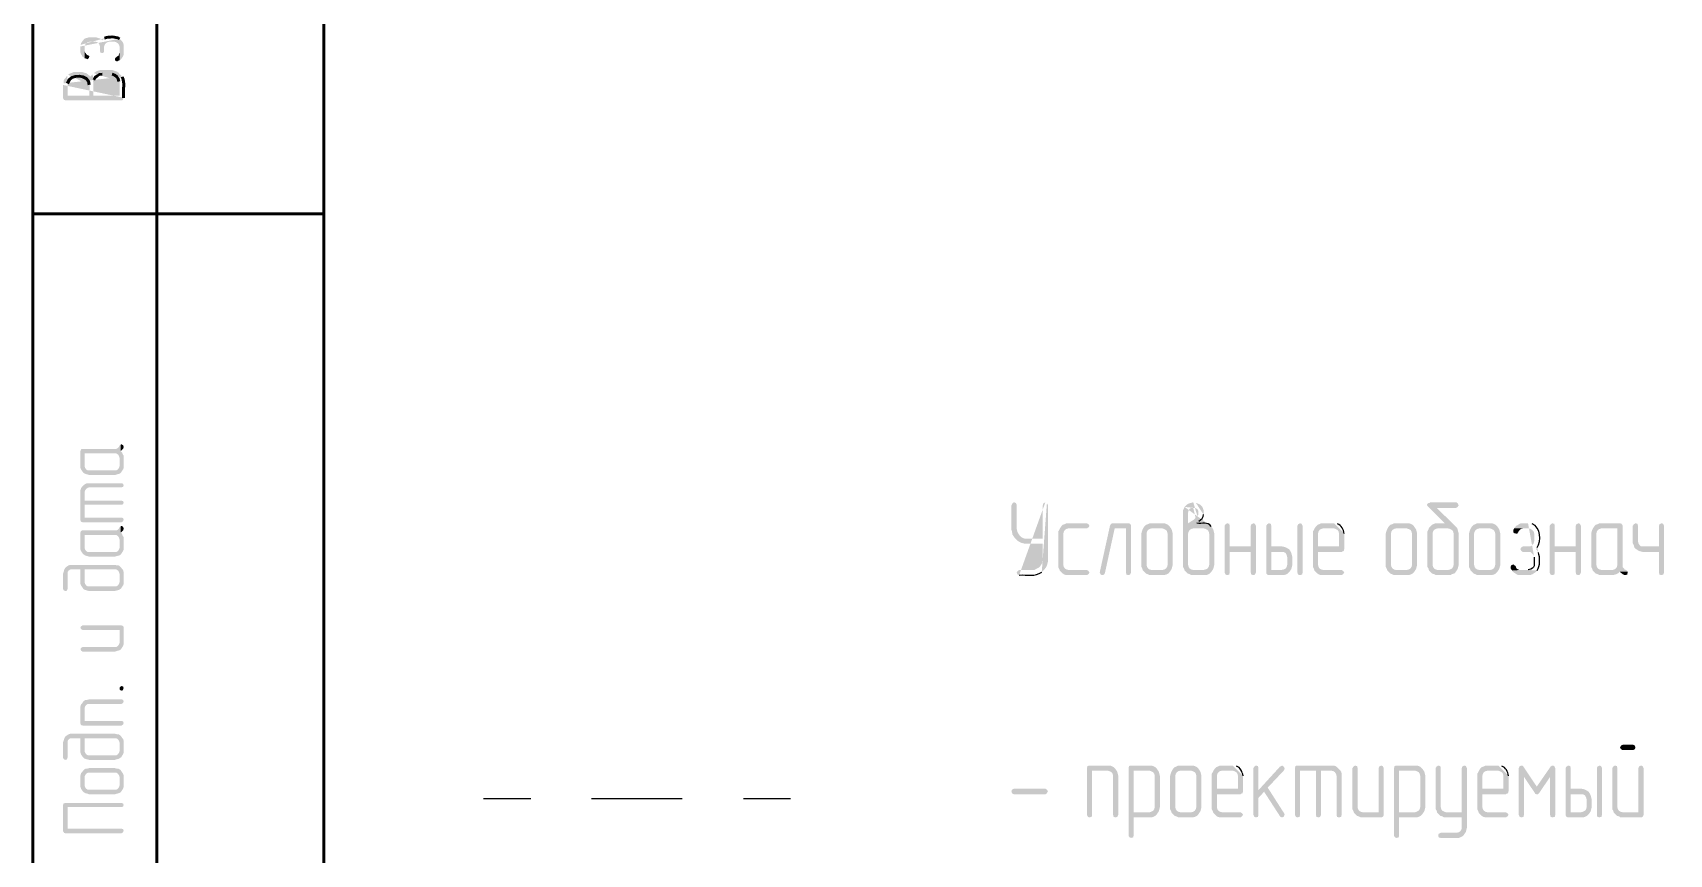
# Model space of a CAD drawing. Header units: millimetres. Extents: x -211 to 10565, y -2293 to 2244.
# Drawn here: x 4311.6 to 4379, y -707 to -673.2 of the extents above; entities that cross this region are included whole.
import ezdxf

# ---------------------------------------------------------------- set-up
doc = ezdxf.new("R2010")
doc.units = ezdxf.units.MM
doc.layers.add('PDF _Геометрия', color=7, linetype='Continuous')
doc.layers.add('PDF _Сплошная заливка', color=7, linetype='Continuous')

msp = doc.modelspace()

# ---------------------------------------------------------------- hatches: boundary and pattern name
at = {"layer": 'PDF _Сплошная заливка', "transparency": 33554559}
h = msp.add_hatch(color=256, dxfattribs=at)
h.paths.add_polyline_path([(4313.519, -673.722), (4313.519, -673.976), (4313.54, -674.039), (4313.583, -674.103), (4313.583, -674.124), (4313.646, -674.166), (4313.688, -674.209), (4313.688, -673.722), (4313.71, -673.658), (4313.752, -673.595), (4313.815, -673.553), (4313.879, -673.531), (4314.154, -673.531), (4314.217, -673.553), (4314.26, -673.595), (4314.281, -673.595), (4314.323, -673.722), (4314.323, -673.912), (4314.344, -673.976), (4314.408, -673.997), (4314.471, -673.976), (4314.493, -673.912), (4314.493, -673.722), (4314.514, -673.658), (4314.556, -673.595), (4314.619, -673.553), (4314.683, -673.531), (4314.937, -673.531), (4315, -673.553), (4315.064, -673.595), (4315.106, -673.658), (4315.127, -673.722), (4315.127, -674.293), (4315.191, -674.251), (4315.233, -674.187), (4315.275, -674.124), (4315.297, -674.06), (4315.297, -673.658), (4315.275, -673.574), (4315.233, -673.51), (4315.191, -673.468), (4315.127, -673.404)], flags=0)
h.paths.add_polyline_path([(4314.514, -673.383), (4314.471, -673.426), (4314.408, -673.468), (4314.344, -673.404), (4314.302, -673.383), (4314.281, -673.383), (4314.217, -673.362), (4314.133, -673.341), (4313.879, -673.341), (4313.815, -673.362), (4313.731, -673.383), (4313.688, -673.404), (4313.625, -673.468), (4313.54, -673.595), (4313.519, -673.658)], flags=0)
for points in [[(4313.688, -674.209), (4313.773, -674.23), (4313.794, -674.251), (4313.858, -674.209), (4313.879, -674.145), (4313.879, -674.124), (4313.858, -674.103), (4313.773, -674.06), (4313.731, -673.997), (4313.71, -673.976), (4313.688, -673.912), (4313.688, -673.722)], [(4314.937, -674.251), (4314.958, -674.314), (4315.022, -674.335), (4315.043, -674.335), (4315.064, -674.314), (4315.127, -674.293), (4315.127, -673.997), (4315.106, -674.039), (4315.085, -674.103), (4315.043, -674.124), (4315, -674.166), (4314.958, -674.187)], [(4313.519, -690.396), (4313.519, -691.095), (4313.54, -691.158), (4313.625, -691.285), (4313.688, -691.327), (4313.688, -690.502), (4315, -690.502), (4315.064, -690.544), (4315.106, -690.608), (4315.127, -690.671), (4315.127, -691.031), (4315.127, -690.185), (4315.106, -690.227), (4315.043, -690.29), (4315, -690.312), (4313.583, -690.312), (4313.54, -690.333)], [(4313.688, -691.327), (4313.731, -691.348), (4313.815, -691.37), (4313.879, -691.391), (4314.937, -691.391), (4315, -691.37), (4315.085, -691.348), (4315.148, -691.327), (4315.191, -691.285), (4315.233, -691.222), (4315.275, -691.158), (4315.297, -691.095), (4315.297, -690.587), (4315.254, -690.523), (4315.233, -690.46), (4315.17, -690.396), (4315.17, -690.142), (4315.127, -690.185), (4315.127, -691.031), (4315.106, -691.095), (4315.064, -691.158), (4315, -691.2), (4313.815, -691.2), (4313.752, -691.158), (4313.71, -691.095), (4313.688, -691.031), (4313.688, -690.502)], [(4315.17, -690.142), (4315.17, -690.396), (4315.212, -690.375), (4315.254, -690.333), (4315.275, -690.312), (4315.297, -690.248), (4315.297, -690.227), (4315.275, -690.163), (4315.212, -690.121)], [(4313.519, -692.089), (4313.519, -693.253), (4313.54, -693.316), (4313.604, -693.338), (4315.212, -693.338), (4315.275, -693.295), (4315.297, -693.232), (4315.275, -693.168), (4315.212, -693.147), (4313.688, -693.147), (4313.688, -692.089), (4313.667, -691.793), (4313.583, -691.877), (4313.54, -691.941), (4313.519, -692.004)], [(4313.667, -691.793), (4313.688, -692.089), (4313.71, -692.026), (4313.752, -691.962), (4313.815, -691.92), (4313.879, -691.899), (4315.212, -691.899), (4315.275, -691.877), (4315.297, -691.814), (4315.275, -691.751), (4315.212, -691.729), (4313.794, -691.729), (4313.731, -691.751)], [(4313.688, -692.449), (4313.688, -692.618), (4315.212, -692.618), (4315.275, -692.597), (4315.297, -692.533), (4315.275, -692.47), (4315.212, -692.449)], [(4351.989, -692.512), (4351.925, -692.555), (4351.883, -692.639), (4351.883, -693.655), (4351.904, -693.718), (4351.925, -693.845), (4351.968, -693.909), (4352.01, -693.972), (4352.073, -694.036), (4352.518, -694.015), (4352.433, -694.015), (4352.37, -693.994), (4352.285, -693.951), (4352.222, -693.888), (4352.179, -693.824), (4352.137, -693.761), (4352.095, -693.591), (4352.095, -692.618), (4352.073, -692.555)], [(4370.208, -692.512), (4369.129, -692.512), (4369.129, -692.533), (4369.044, -692.555), (4369.002, -692.618), (4369.023, -692.66), (4369.742, -693.38), (4369.362, -693.38), (4369.298, -693.401), (4369.213, -693.443), (4369.15, -693.507), (4369.086, -693.57), (4369.065, -693.634), (4369.023, -693.718), (4369.023, -695.179), (4369.065, -695.242), (4369.086, -695.327), (4369.446, -695.305), (4369.362, -695.284), (4369.298, -695.242), (4369.256, -695.179), (4369.235, -695.094), (4369.235, -693.803), (4369.256, -693.718), (4369.298, -693.655), (4369.362, -693.613), (4369.446, -693.591), (4369.869, -693.591), (4370.25, -693.57), (4370.187, -693.507), (4369.404, -692.745), (4370.208, -692.745), (4370.271, -692.703), (4370.314, -692.639), (4370.271, -692.555)], [(4313.519, -693.761), (4313.519, -694.459), (4313.54, -694.523), (4313.625, -694.649), (4313.688, -694.692), (4313.688, -693.867), (4315, -693.867), (4315.064, -693.909), (4315.106, -693.972), (4315.127, -694.036), (4315.127, -694.396), (4315.127, -693.549), (4315.106, -693.591), (4315.043, -693.655), (4315, -693.676), (4313.583, -693.676), (4313.54, -693.697)], [(4313.688, -694.692), (4313.731, -694.713), (4313.815, -694.734), (4313.879, -694.755), (4314.937, -694.755), (4315, -694.734), (4315.085, -694.713), (4315.148, -694.692), (4315.191, -694.649), (4315.233, -694.586), (4315.275, -694.523), (4315.297, -694.459), (4315.297, -693.951), (4315.254, -693.888), (4315.233, -693.824), (4315.17, -693.761), (4315.17, -693.507), (4315.127, -693.549), (4315.127, -694.396), (4315.106, -694.459), (4315.064, -694.523), (4315, -694.565), (4313.815, -694.565), (4313.752, -694.523), (4313.71, -694.459), (4313.688, -694.396), (4313.688, -693.867)], [(4315.17, -693.507), (4315.17, -693.761), (4315.212, -693.74), (4315.254, -693.697), (4315.275, -693.676), (4315.297, -693.613), (4315.297, -693.591), (4315.275, -693.528), (4315.212, -693.486)], [(4354.994, -693.38), (4354.147, -693.38), (4354.063, -693.422), (4353.999, -693.443), (4353.936, -693.507), (4353.893, -693.57), (4353.851, -693.655), (4353.809, -693.718), (4353.809, -695.179), (4353.851, -695.263), (4353.872, -695.327), (4353.936, -695.39), (4353.999, -695.454), (4354.063, -695.496), (4354.147, -695.517), (4354.994, -695.517), (4355.057, -695.475), (4355.099, -695.411), (4355.057, -695.348), (4354.994, -695.305), (4354.232, -695.305), (4354.147, -695.284), (4354.084, -695.242), (4354.041, -695.179), (4354.02, -695.094), (4354.02, -693.803), (4354.041, -693.718), (4354.084, -693.655), (4354.147, -693.613), (4354.232, -693.591), (4354.994, -693.591), (4355.057, -693.549), (4355.099, -693.486), (4355.057, -693.422)], [(4356.708, -693.38), (4356.052, -693.38), (4355.988, -693.401), (4355.946, -693.465), (4355.523, -695.39), (4355.523, -695.411), (4355.565, -695.496), (4355.628, -695.517), (4355.692, -695.496), (4355.734, -695.432), (4356.136, -693.591), (4356.602, -693.591), (4356.813, -693.486), (4356.813, -693.465), (4356.771, -693.401)], [(4356.813, -693.486), (4356.602, -693.591), (4356.602, -695.411), (4356.623, -695.496), (4356.708, -695.517), (4356.771, -695.496), (4356.813, -695.411)], [(4357.321, -693.57), (4357.279, -693.655), (4357.258, -693.718), (4357.237, -693.803), (4357.237, -695.179), (4357.279, -695.263), (4357.3, -695.327), (4357.66, -695.305), (4357.575, -695.284), (4357.512, -695.242), (4357.469, -695.179), (4357.448, -695.094), (4357.448, -693.803), (4357.469, -693.718), (4357.512, -693.655), (4357.575, -693.613), (4357.66, -693.591), (4358.104, -693.591)], [(4358.104, -693.38), (4357.575, -693.38), (4357.491, -693.422), (4357.427, -693.443), (4357.364, -693.507), (4357.321, -693.57), (4358.104, -693.591), (4358.168, -693.613), (4358.252, -693.655), (4358.295, -693.718), (4358.316, -693.803), (4358.316, -695.094), (4358.295, -695.179), (4358.252, -695.242), (4358.189, -695.284), (4358.104, -695.305), (4357.66, -695.305), (4357.3, -695.327), (4357.427, -695.454), (4357.491, -695.475), (4357.575, -695.517), (4358.168, -695.517), (4358.252, -695.496), (4358.337, -695.454), (4358.4, -695.39), (4358.443, -695.327), (4358.485, -695.263), (4358.527, -695.094), (4358.527, -693.803), (4358.485, -693.634), (4358.443, -693.57), (4358.4, -693.507), (4358.337, -693.443), (4358.252, -693.401), (4358.189, -693.38)], [(4360.157, -693.57), (4359.797, -693.591), (4359.882, -693.613), (4359.966, -693.655), (4360.009, -693.718), (4360.03, -693.803), (4360.03, -695.094), (4360.009, -695.179), (4359.966, -695.242), (4359.882, -695.284), (4359.797, -695.305), (4359.374, -695.305), (4359.014, -695.327), (4359.141, -695.454), (4359.226, -695.475), (4359.289, -695.517), (4359.903, -695.517), (4359.966, -695.496), (4360.051, -695.454), (4360.114, -695.39), (4360.199, -695.263), (4360.22, -695.179), (4360.241, -695.094), (4360.241, -693.803), (4360.22, -693.718), (4360.199, -693.634)], [(4360.77, -693.38), (4360.707, -693.422), (4360.665, -693.486), (4360.665, -695.411), (4360.707, -695.496), (4360.77, -695.517), (4360.855, -695.496), (4360.876, -695.411), (4360.876, -694.565), (4361.744, -694.565), (4360.876, -694.332), (4360.876, -693.486), (4360.855, -693.401)], [(4361.85, -693.38), (4361.765, -693.422), (4361.744, -693.486), (4361.744, -694.332), (4360.876, -694.332), (4361.744, -694.565), (4361.744, -695.411), (4361.765, -695.496), (4361.85, -695.517), (4361.913, -695.496), (4361.955, -695.411), (4361.955, -693.486), (4361.913, -693.401)], [(4362.484, -693.38), (4362.421, -693.422), (4362.379, -693.486), (4362.379, -695.432), (4362.421, -695.496), (4362.484, -695.517), (4363.098, -695.517), (4363.183, -695.496), (4363.267, -695.454), (4363.331, -695.39), (4363.373, -695.327), (4362.59, -695.305), (4362.59, -694.565), (4363.013, -694.565), (4363.373, -694.523), (4363.331, -694.459), (4363.267, -694.417), (4363.183, -694.374), (4363.119, -694.353), (4363.013, -694.332), (4362.59, -694.332), (4362.59, -693.486), (4362.569, -693.401)], [(4363.775, -693.38), (4363.691, -693.422), (4363.669, -693.486), (4363.669, -695.411), (4363.691, -695.496), (4363.775, -695.517), (4363.839, -695.496), (4363.86, -695.496), (4363.881, -695.411), (4363.881, -693.486), (4363.839, -693.401)], [(4364.389, -693.57), (4364.346, -693.655), (4364.304, -693.718), (4364.304, -695.179), (4364.346, -695.263), (4364.368, -695.327), (4364.431, -695.39), (4364.495, -695.454), (4364.558, -695.496), (4364.643, -695.517), (4365.489, -695.517), (4365.553, -695.475), (4365.595, -695.411), (4365.553, -695.348), (4365.489, -695.305), (4364.727, -695.305), (4364.643, -695.284), (4364.579, -695.242), (4364.537, -695.179), (4364.516, -695.094), (4364.516, -694.565), (4365.489, -694.565), (4365.51, -694.544), (4365.574, -694.523), (4365.595, -694.438), (4364.516, -694.332), (4364.516, -693.803), (4364.537, -693.718), (4364.579, -693.655), (4364.643, -693.613), (4364.727, -693.591), (4365.172, -693.591)], [(4367.394, -693.57), (4367.351, -693.655), (4367.33, -693.718), (4367.309, -693.803), (4367.309, -695.179), (4367.351, -695.263), (4367.372, -695.327), (4367.732, -695.305), (4367.648, -695.284), (4367.584, -695.242), (4367.542, -695.179), (4367.521, -695.094), (4367.521, -693.803), (4367.542, -693.718), (4367.584, -693.655), (4367.648, -693.613), (4367.732, -693.591), (4368.177, -693.591)], [(4368.177, -693.38), (4367.648, -693.38), (4367.563, -693.422), (4367.499, -693.443), (4367.436, -693.507), (4367.394, -693.57), (4368.177, -693.591), (4368.24, -693.613), (4368.325, -693.655), (4368.367, -693.718), (4368.388, -693.803), (4368.388, -695.094), (4368.367, -695.179), (4368.325, -695.242), (4368.261, -695.284), (4368.177, -695.305), (4367.732, -695.305), (4367.372, -695.327), (4367.499, -695.454), (4367.563, -695.475), (4367.648, -695.517), (4368.24, -695.517), (4368.325, -695.496), (4368.409, -695.454), (4368.473, -695.39), (4368.557, -695.263), (4368.6, -695.094), (4368.6, -693.803), (4368.579, -693.718), (4368.557, -693.634), (4368.473, -693.507), (4368.409, -693.443), (4368.325, -693.401), (4368.261, -693.38)], [(4370.25, -693.57), (4369.869, -693.591), (4369.954, -693.613), (4370.039, -693.655), (4370.081, -693.718), (4370.102, -693.803), (4370.102, -695.094), (4370.081, -695.179), (4370.039, -695.242), (4369.954, -695.284), (4369.869, -695.305), (4369.446, -695.305), (4369.086, -695.327), (4369.15, -695.39), (4369.213, -695.454), (4369.298, -695.475), (4369.362, -695.517), (4369.975, -695.517), (4370.039, -695.475), (4370.123, -695.454), (4370.187, -695.39), (4370.271, -695.263), (4370.314, -695.094), (4370.314, -693.803), (4370.293, -693.74), (4370.271, -693.655)], [(4370.822, -693.57), (4370.779, -693.655), (4370.758, -693.718), (4370.737, -693.803), (4370.737, -695.179), (4370.779, -695.263), (4370.8, -695.327), (4371.16, -695.305), (4371.075, -695.284), (4371.012, -695.242), (4370.97, -695.179), (4370.949, -695.094), (4370.949, -693.803), (4370.97, -693.718), (4371.012, -693.655), (4371.075, -693.613), (4371.16, -693.591), (4371.605, -693.591)], [(4371.605, -693.38), (4371.075, -693.38), (4370.991, -693.422), (4370.927, -693.443), (4370.864, -693.507), (4370.822, -693.57), (4371.605, -693.591), (4371.668, -693.613), (4371.753, -693.655), (4371.795, -693.718), (4371.816, -693.803), (4371.816, -695.094), (4371.795, -695.179), (4371.753, -695.242), (4371.689, -695.284), (4371.605, -695.305), (4371.16, -695.305), (4370.8, -695.327), (4370.864, -695.39), (4370.927, -695.454), (4370.991, -695.475), (4371.075, -695.517), (4371.668, -695.517), (4371.753, -695.496), (4371.837, -695.454), (4371.901, -695.39), (4371.985, -695.263), (4372.028, -695.094), (4372.028, -693.803), (4371.985, -693.634), (4371.901, -693.507), (4371.837, -693.443), (4371.753, -693.401), (4371.689, -693.38)], [(4372.599, -693.591), (4372.557, -693.676), (4372.557, -693.718), (4372.578, -693.782), (4372.663, -693.803), (4372.726, -693.803), (4372.768, -693.74), (4372.789, -693.697), (4372.853, -693.634), (4372.874, -693.613), (4372.959, -693.591), (4373.17, -693.591)], [(4374.165, -693.38), (4374.101, -693.422), (4374.059, -693.486), (4374.059, -695.411), (4374.101, -695.496), (4374.165, -695.517), (4374.25, -695.496), (4374.271, -695.411), (4374.271, -694.565), (4375.138, -694.565), (4374.271, -694.332), (4374.271, -693.486), (4374.25, -693.401)], [(4375.244, -693.38), (4375.159, -693.422), (4375.138, -693.486), (4375.138, -694.332), (4374.271, -694.332), (4375.138, -694.565), (4375.138, -695.411), (4375.159, -695.496), (4375.244, -695.517), (4375.308, -695.496), (4375.35, -695.411), (4375.35, -693.486), (4375.308, -693.401)], [(4375.858, -693.57), (4375.815, -693.655), (4375.794, -693.718), (4375.773, -693.803), (4375.773, -695.179), (4375.815, -695.263), (4375.837, -695.327), (4375.964, -695.454), (4376.027, -695.475), (4376.112, -695.517), (4376.662, -695.517), (4376.746, -695.496), (4376.81, -695.475), (4376.895, -695.432), (4376.958, -695.369), (4377.276, -695.369), (4377.212, -695.305), (4376.196, -695.305), (4376.112, -695.284), (4376.048, -695.242), (4376.006, -695.179), (4375.985, -695.094), (4375.985, -693.803), (4376.006, -693.718), (4376.048, -693.655), (4376.112, -693.613), (4376.196, -693.591), (4376.852, -693.591)], [(4376.958, -693.38), (4376.112, -693.38), (4376.027, -693.422), (4375.964, -693.443), (4375.9, -693.507), (4375.858, -693.57), (4376.852, -693.591), (4376.852, -695.094), (4376.831, -695.179), (4376.789, -695.242), (4376.725, -695.284), (4376.641, -695.305), (4376.196, -695.305), (4377.212, -695.305), (4377.149, -695.284), (4377.106, -695.221), (4377.064, -695.179), (4377.064, -693.465), (4377.022, -693.401)], [(4377.593, -693.38), (4377.529, -693.422), (4377.487, -693.486), (4377.487, -694.205), (4377.529, -694.29), (4377.551, -694.374), (4377.91, -694.332), (4377.826, -694.332), (4377.762, -694.269), (4377.72, -694.205), (4377.699, -694.12), (4377.699, -693.486), (4377.678, -693.401)], [(4378.672, -693.38), (4378.587, -693.422), (4378.566, -693.486), (4378.566, -694.332), (4377.91, -694.332), (4377.551, -694.374), (4377.614, -694.438), (4377.678, -694.48), (4377.741, -694.523), (4377.91, -694.565), (4378.566, -694.565), (4378.566, -695.411), (4378.587, -695.496), (4378.672, -695.517), (4378.736, -695.496), (4378.778, -695.411), (4378.778, -693.486), (4378.736, -693.401)], [(4363.373, -694.523), (4363.013, -694.565), (4363.098, -694.565), (4363.183, -694.607), (4363.225, -694.692), (4363.246, -694.776), (4363.246, -695.094), (4363.225, -695.179), (4363.183, -695.242), (4363.098, -695.284), (4363.013, -695.305), (4362.59, -695.305), (4363.373, -695.327), (4363.415, -695.263), (4363.437, -695.179), (4363.458, -695.094), (4363.458, -694.776), (4363.437, -694.692), (4363.415, -694.607)], [(4312.8, -695.454), (4312.8, -696.088), (4312.842, -696.152), (4312.905, -696.173), (4312.969, -696.152), (4312.969, -696.131), (4312.99, -696.067), (4312.99, -695.39), (4313.032, -695.327), (4313.096, -695.284), (4313.519, -695.284), (4313.519, -695.877), (4313.54, -695.94), (4313.625, -696.067), (4313.667, -696.11), (4313.688, -695.284), (4315, -695.284), (4315.064, -695.327), (4315.106, -695.39), (4315.127, -695.454), (4315.127, -696.11), (4315.191, -696.067), (4315.233, -696.004), (4315.275, -695.94), (4315.297, -695.877), (4315.297, -695.39), (4315.275, -695.305), (4315.233, -695.263), (4315.191, -695.2), (4315.148, -695.157), (4315.085, -695.115), (4315.022, -695.115), (4314.937, -695.094), (4313.096, -695.094), (4313.032, -695.115), (4312.905, -695.2), (4312.863, -695.263), (4312.821, -695.39)], [(4313.667, -696.11), (4313.731, -696.131), (4313.794, -696.152), (4313.879, -696.173), (4314.937, -696.173), (4315, -696.152), (4315.085, -696.131), (4315.127, -696.11), (4315.127, -695.813), (4315.106, -695.877), (4315.064, -695.94), (4315, -695.983), (4313.815, -695.983), (4313.752, -695.94), (4313.71, -695.877), (4313.688, -695.813), (4313.688, -695.284)], [(4372.557, -695.073), (4372.472, -695.115), (4372.451, -695.179), (4372.451, -695.242), (4372.514, -695.327), (4372.853, -695.305), (4372.811, -695.305), (4372.726, -695.263), (4372.684, -695.221), (4372.663, -695.157), (4372.62, -695.115)], [(4377.276, -695.369), (4376.958, -695.369), (4376.979, -695.411), (4377.043, -695.454), (4377.064, -695.475), (4377.149, -695.517), (4377.17, -695.517), (4377.254, -695.496), (4377.276, -695.411)], [(4313.519, -697.675), (4313.54, -697.739), (4313.604, -697.781), (4315.127, -697.781), (4315.127, -698.31), (4315.148, -698.606), (4315.191, -698.564), (4315.233, -698.501), (4315.275, -698.437), (4315.297, -698.374), (4315.297, -697.675), (4315.275, -697.612), (4315.212, -697.591), (4313.604, -697.591), (4313.54, -697.633)], [(4313.519, -698.564), (4313.54, -698.628), (4313.604, -698.67), (4314.937, -698.67), (4315, -698.649), (4315.085, -698.628), (4315.148, -698.606), (4315.127, -698.31), (4315.106, -698.374), (4315.064, -698.437), (4315, -698.48), (4313.604, -698.48), (4313.54, -698.522)], [(4313.667, -700.701), (4313.688, -700.998), (4313.71, -700.934), (4313.752, -700.871), (4313.815, -700.828), (4315.212, -700.828), (4315.275, -700.786), (4315.297, -700.723), (4315.275, -700.659), (4315.212, -700.638), (4313.879, -700.638), (4313.794, -700.659), (4313.731, -700.659)], [(4315.127, -700.172), (4315.148, -700.13), (4315.212, -700.088), (4315.275, -700.109), (4315.297, -700.172), (4315.275, -700.236), (4315.275, -700.257), (4315.212, -700.278), (4315.148, -700.257), (4315.127, -700.194)], [(4313.519, -700.998), (4313.519, -701.632), (4313.54, -701.696), (4313.604, -701.717), (4315.212, -701.717), (4315.275, -701.675), (4315.297, -701.611), (4315.275, -701.548), (4315.212, -701.527), (4313.688, -701.527), (4313.688, -700.998), (4313.667, -700.701), (4313.625, -700.744), (4313.583, -700.807), (4313.54, -700.85), (4313.519, -700.934)], [(4312.8, -702.415), (4312.8, -703.05), (4312.842, -703.114), (4312.905, -703.135), (4312.969, -703.114), (4312.969, -703.093), (4312.99, -703.029), (4312.99, -702.352), (4313.032, -702.288), (4313.096, -702.246), (4313.519, -702.246), (4313.519, -702.839), (4313.54, -702.902), (4313.625, -703.029), (4313.667, -703.071), (4313.688, -702.246), (4315, -702.246), (4315.064, -702.288), (4315.106, -702.352), (4315.127, -702.415), (4315.127, -703.071), (4315.191, -703.029), (4315.233, -702.966), (4315.275, -702.902), (4315.297, -702.839), (4315.297, -702.352), (4315.275, -702.267), (4315.233, -702.225), (4315.191, -702.161), (4315.148, -702.119), (4315.085, -702.077), (4315.022, -702.077), (4314.937, -702.056), (4313.096, -702.056), (4313.032, -702.077), (4312.905, -702.161), (4312.863, -702.225), (4312.821, -702.352)], [(4313.667, -703.071), (4313.731, -703.093), (4313.794, -703.114), (4313.879, -703.135), (4314.937, -703.135), (4315, -703.114), (4315.085, -703.093), (4315.127, -703.071), (4315.127, -702.775), (4315.106, -702.839), (4315.064, -702.902), (4315, -702.944), (4313.815, -702.944), (4313.752, -702.902), (4313.71, -702.839), (4313.688, -702.775), (4313.688, -702.246)], [(4377.487, -702.5), (4377.064, -702.5), (4377.064, -702.521), (4377, -702.542), (4376.958, -702.627), (4377, -702.69), (4377.064, -702.733), (4377.508, -702.733), (4377.572, -702.69), (4377.593, -702.627), (4377.572, -702.542)], [(4355.861, -703.368), (4355.078, -703.368), (4355.015, -703.389), (4354.994, -703.473), (4354.994, -705.399), (4355.036, -705.484), (4355.099, -705.505), (4355.184, -705.484), (4355.205, -705.399), (4355.205, -703.579), (4355.861, -703.579), (4356.2, -703.558), (4356.157, -703.495), (4356.094, -703.431), (4356.009, -703.389), (4355.946, -703.368)], [(4357.575, -703.368), (4356.792, -703.368), (4356.729, -703.389), (4356.708, -703.473), (4356.708, -706.267), (4356.75, -706.33), (4356.813, -706.351), (4356.898, -706.33), (4356.919, -706.245), (4356.919, -705.505), (4357.66, -705.505), (4357.723, -705.484), (4357.808, -705.441), (4357.871, -705.378), (4357.914, -705.314), (4356.919, -705.293), (4356.919, -703.579), (4357.575, -703.579), (4357.914, -703.558), (4357.871, -703.495), (4357.808, -703.431), (4357.723, -703.389), (4357.66, -703.368)], [(4359.289, -703.368), (4358.76, -703.368), (4358.675, -703.41), (4358.612, -703.431), (4358.549, -703.495), (4358.506, -703.558), (4359.289, -703.579), (4359.353, -703.6), (4359.437, -703.643), (4359.48, -703.706), (4359.501, -703.791), (4359.501, -705.082), (4359.48, -705.166), (4359.437, -705.23), (4359.374, -705.272), (4359.289, -705.293), (4358.845, -705.293), (4358.485, -705.314), (4358.612, -705.441), (4358.675, -705.462), (4358.76, -705.505), (4359.353, -705.505), (4359.437, -705.484), (4359.522, -705.441), (4359.585, -705.378), (4359.67, -705.251), (4359.691, -705.166), (4359.712, -705.082), (4359.712, -703.791), (4359.691, -703.706), (4359.67, -703.622), (4359.585, -703.495), (4359.522, -703.431), (4359.437, -703.389), (4359.374, -703.368)], [(4361.955, -703.368), (4361.892, -703.41), (4361.85, -703.473), (4361.85, -705.399), (4361.892, -705.484), (4361.955, -705.505), (4362.04, -705.484), (4362.061, -705.399), (4362.061, -704.701), (4362.294, -704.447), (4362.061, -704.383), (4362.061, -703.473), (4362.04, -703.389)], [(4363.035, -703.368), (4362.95, -703.41), (4362.061, -704.383), (4362.294, -704.447), (4362.95, -705.462), (4362.971, -705.484), (4363.035, -705.505), (4363.098, -705.484), (4363.14, -705.399), (4363.119, -705.336), (4362.442, -704.277), (4363.119, -703.558), (4363.14, -703.473), (4363.098, -703.41)], [(4365.066, -703.368), (4363.648, -703.368), (4363.585, -703.389), (4363.564, -703.473), (4363.564, -705.399), (4363.606, -705.484), (4363.669, -705.505), (4363.754, -705.484), (4363.775, -705.399), (4363.775, -703.579), (4365.066, -703.579), (4365.426, -703.558), (4365.299, -703.431), (4365.235, -703.389), (4365.151, -703.368)], [(4366.039, -703.368), (4365.976, -703.41), (4365.934, -703.473), (4365.934, -705.166), (4365.976, -705.251), (4365.997, -705.314), (4366.357, -705.293), (4366.272, -705.272), (4366.209, -705.23), (4366.166, -705.166), (4366.145, -705.082), (4366.145, -703.473), (4366.124, -703.389)], [(4367.118, -703.368), (4367.034, -703.41), (4367.013, -703.473), (4367.013, -705.293), (4366.357, -705.293), (4365.997, -705.314), (4366.06, -705.378), (4366.124, -705.441), (4366.187, -705.462), (4366.272, -705.505), (4367.14, -705.505), (4367.203, -705.462), (4367.224, -705.399), (4367.224, -703.473), (4367.182, -703.389)], [(4368.515, -703.368), (4367.732, -703.368), (4367.669, -703.389), (4367.648, -703.473), (4367.648, -706.267), (4367.69, -706.33), (4367.753, -706.351), (4367.838, -706.33), (4367.859, -706.245), (4367.859, -705.505), (4368.6, -705.505), (4368.663, -705.484), (4368.748, -705.441), (4368.811, -705.378), (4368.854, -705.314), (4367.859, -705.293), (4367.859, -703.579), (4368.515, -703.579), (4368.854, -703.558), (4368.811, -703.495), (4368.748, -703.431), (4368.663, -703.389), (4368.6, -703.368)], [(4369.467, -703.368), (4369.404, -703.41), (4369.362, -703.473), (4369.362, -705.166), (4369.404, -705.23), (4369.425, -705.314), (4369.785, -705.293), (4369.721, -705.272), (4369.637, -705.23), (4369.594, -705.166), (4369.573, -705.082), (4369.573, -703.473), (4369.552, -703.389)], [(4370.546, -703.368), (4370.462, -703.41), (4370.441, -703.473), (4370.441, -705.293), (4369.785, -705.293), (4369.425, -705.314), (4369.552, -705.441), (4369.637, -705.462), (4369.7, -705.505), (4370.441, -705.505), (4370.441, -705.928), (4370.42, -706.013), (4370.377, -706.076), (4370.314, -706.118), (4370.229, -706.14), (4369.573, -706.14), (4369.488, -706.182), (4369.467, -706.245), (4369.488, -706.33), (4369.573, -706.351), (4370.314, -706.351), (4370.377, -706.33), (4370.462, -706.288), (4370.525, -706.224), (4370.61, -706.097), (4370.652, -705.928), (4370.652, -703.473), (4370.61, -703.389)], [(4372.895, -703.368), (4372.832, -703.389), (4372.789, -703.473), (4373.001, -703.833), (4373.445, -704.489), (4373.53, -704.235), (4372.98, -703.41), (4372.938, -703.368)], [(4374.186, -703.368), (4374.165, -703.368), (4374.101, -703.41), (4373.53, -704.235), (4373.445, -704.489), (4373.467, -704.531), (4373.53, -704.553), (4373.572, -704.553), (4373.636, -704.489), (4374.08, -703.833), (4374.292, -703.473), (4374.25, -703.389)], [(4374.821, -703.368), (4374.757, -703.41), (4374.715, -703.473), (4374.715, -705.42), (4374.757, -705.484), (4374.821, -705.505), (4375.435, -705.505), (4375.519, -705.484), (4375.604, -705.441), (4375.667, -705.378), (4375.71, -705.314), (4374.927, -705.293), (4374.927, -704.553), (4375.35, -704.553), (4375.71, -704.51), (4375.667, -704.447), (4375.604, -704.404), (4375.519, -704.362), (4375.456, -704.341), (4375.35, -704.32), (4374.927, -704.32), (4374.927, -703.473), (4374.906, -703.389)], [(4376.112, -703.368), (4376.027, -703.41), (4376.006, -703.473), (4376.006, -705.399), (4376.027, -705.484), (4376.112, -705.505), (4376.175, -705.484), (4376.196, -705.484), (4376.217, -705.399), (4376.217, -703.473), (4376.175, -703.389)], [(4376.746, -703.368), (4376.683, -703.41), (4376.641, -703.473), (4376.641, -705.166), (4376.683, -705.23), (4376.704, -705.314), (4377.064, -705.293), (4376.979, -705.272), (4376.916, -705.23), (4376.873, -705.166), (4376.852, -705.082), (4376.852, -703.473), (4376.831, -703.389)], [(4377.826, -703.368), (4377.741, -703.41), (4377.72, -703.473), (4377.72, -705.293), (4377.064, -705.293), (4376.704, -705.314), (4376.831, -705.441), (4376.916, -705.462), (4376.979, -705.505), (4377.847, -705.505), (4377.91, -705.462), (4377.931, -705.399), (4377.931, -703.473), (4377.889, -703.389)], [(4313.519, -703.833), (4313.519, -704.256), (4313.54, -704.32), (4313.625, -704.447), (4313.688, -704.489), (4313.688, -703.833), (4313.71, -703.77), (4313.752, -703.706), (4313.815, -703.664), (4315, -703.664), (4315.064, -703.706), (4315.106, -703.77), (4315.127, -703.833), (4315.127, -704.193), (4315.148, -704.489), (4315.191, -704.447), (4315.233, -704.383), (4315.275, -704.32), (4315.297, -704.256), (4315.297, -703.77), (4315.275, -703.706), (4315.233, -703.643), (4315.191, -703.579), (4315.148, -703.537), (4315.085, -703.495), (4315.022, -703.495), (4314.937, -703.473), (4313.879, -703.473), (4313.794, -703.495), (4313.731, -703.495), (4313.667, -703.537), (4313.625, -703.579), (4313.583, -703.643), (4313.54, -703.685), (4313.519, -703.77)], [(4313.688, -704.489), (4313.731, -704.51), (4313.815, -704.531), (4313.879, -704.553), (4314.937, -704.553), (4315, -704.531), (4315.085, -704.51), (4315.148, -704.489), (4315.127, -704.193), (4315.106, -704.256), (4315.064, -704.32), (4315, -704.362), (4313.815, -704.362), (4313.752, -704.32), (4313.71, -704.256), (4313.688, -704.193), (4313.688, -703.833)], [(4356.2, -703.558), (4355.861, -703.579), (4355.925, -703.6), (4356.009, -703.643), (4356.052, -703.706), (4356.073, -703.791), (4356.073, -705.399), (4356.094, -705.484), (4356.179, -705.505), (4356.242, -705.484), (4356.284, -705.399), (4356.284, -703.791), (4356.242, -703.622)], [(4357.914, -703.558), (4357.575, -703.579), (4357.639, -703.6), (4357.723, -703.643), (4357.766, -703.706), (4357.787, -703.791), (4357.787, -705.082), (4357.766, -705.166), (4357.723, -705.23), (4357.639, -705.272), (4357.575, -705.293), (4356.919, -705.293), (4357.914, -705.314), (4357.956, -705.251), (4357.998, -705.082), (4357.998, -703.791), (4357.956, -703.622)], [(4358.506, -703.558), (4358.464, -703.643), (4358.443, -703.706), (4358.422, -703.791), (4358.422, -705.166), (4358.464, -705.251), (4358.485, -705.314), (4358.845, -705.293), (4358.76, -705.272), (4358.697, -705.23), (4358.654, -705.166), (4358.633, -705.082), (4358.633, -703.791), (4358.654, -703.706), (4358.697, -703.643), (4358.76, -703.6), (4358.845, -703.579), (4359.289, -703.579)], [(4360.22, -703.558), (4360.178, -703.643), (4360.136, -703.706), (4360.136, -705.166), (4360.178, -705.251), (4360.199, -705.314), (4360.263, -705.378), (4360.326, -705.441), (4360.389, -705.484), (4360.474, -705.505), (4361.321, -705.505), (4361.384, -705.462), (4361.426, -705.399), (4361.384, -705.336), (4361.321, -705.293), (4360.559, -705.293), (4360.474, -705.272), (4360.411, -705.23), (4360.368, -705.166), (4360.347, -705.082), (4360.347, -704.553), (4361.321, -704.553), (4361.342, -704.531), (4361.405, -704.51), (4361.426, -704.426), (4360.347, -704.32), (4360.347, -703.791), (4360.368, -703.706), (4360.411, -703.643), (4360.474, -703.6), (4360.559, -703.579), (4361.003, -703.579)], [(4364.643, -703.579), (4364.431, -703.579), (4364.431, -705.399), (4364.452, -705.484), (4364.537, -705.505), (4364.6, -705.484), (4364.643, -705.399)], [(4365.426, -703.558), (4365.066, -703.579), (4365.151, -703.6), (4365.214, -703.643), (4365.256, -703.706), (4365.278, -703.791), (4365.278, -705.399), (4365.299, -705.484), (4365.383, -705.505), (4365.468, -705.484), (4365.489, -705.399), (4365.489, -703.706), (4365.468, -703.622)], [(4368.854, -703.558), (4368.515, -703.579), (4368.579, -703.6), (4368.663, -703.643), (4368.706, -703.706), (4368.727, -703.791), (4368.727, -705.082), (4368.706, -705.166), (4368.663, -705.23), (4368.579, -705.272), (4368.515, -705.293), (4367.859, -705.293), (4368.854, -705.314), (4368.896, -705.251), (4368.938, -705.082), (4368.938, -703.791), (4368.896, -703.622)], [(4371.16, -703.558), (4371.118, -703.643), (4371.075, -703.706), (4371.075, -705.166), (4371.118, -705.251), (4371.139, -705.314), (4371.266, -705.441), (4371.329, -705.484), (4371.414, -705.505), (4372.26, -705.505), (4372.324, -705.462), (4372.366, -705.399), (4372.324, -705.336), (4372.26, -705.293), (4371.499, -705.293), (4371.414, -705.272), (4371.351, -705.23), (4371.308, -705.166), (4371.287, -705.082), (4371.287, -704.553), (4372.26, -704.553), (4372.282, -704.531), (4372.345, -704.51), (4372.366, -704.426), (4371.287, -704.32), (4371.287, -703.791), (4371.308, -703.706), (4371.351, -703.643), (4371.414, -703.6), (4371.499, -703.579), (4371.943, -703.579)], [(4372.789, -703.473), (4372.789, -705.399), (4372.832, -705.484), (4372.895, -705.505), (4372.98, -705.484), (4373.001, -705.399), (4373.001, -703.833)], [(4374.292, -703.473), (4374.08, -703.833), (4374.08, -705.399), (4374.101, -705.484), (4374.186, -705.505), (4374.25, -705.484), (4374.271, -705.484), (4374.292, -705.399)], [(4353.28, -704.553), (4351.989, -704.553), (4351.904, -704.51), (4351.883, -704.426), (4351.904, -704.362), (4351.989, -704.32), (4353.28, -704.32), (4353.343, -704.362), (4353.385, -704.426), (4353.343, -704.51)], [(4375.71, -704.51), (4375.35, -704.553), (4375.435, -704.553), (4375.519, -704.595), (4375.562, -704.68), (4375.583, -704.764), (4375.583, -705.082), (4375.562, -705.166), (4375.519, -705.23), (4375.435, -705.272), (4375.35, -705.293), (4374.927, -705.293), (4375.71, -705.314), (4375.752, -705.251), (4375.794, -705.082), (4375.794, -704.764), (4375.752, -704.595)], [(4312.8, -704.997), (4312.8, -706.076), (4312.842, -706.14), (4312.905, -706.161), (4315.212, -706.161), (4315.275, -706.118), (4315.297, -706.055), (4315.275, -705.991), (4315.212, -705.97), (4312.99, -705.97), (4312.99, -705.082), (4312.905, -704.912), (4312.884, -704.912), (4312.821, -704.933)], [(4312.905, -704.912), (4312.99, -705.082), (4315.212, -705.082), (4315.275, -705.06), (4315.297, -704.997), (4315.275, -704.933), (4315.212, -704.912)]]:
    msp.add_hatch(color=256, dxfattribs=at).paths.add_polyline_path(points)
h = msp.add_hatch(color=256, dxfattribs=at)
h.paths.add_polyline_path([(4312.8, -675.309), (4312.8, -675.859), (4312.842, -675.923), (4312.905, -675.944), (4315.233, -675.944), (4315.275, -675.901), (4315.297, -675.838)], flags=0)
h.paths.add_polyline_path([(4315.233, -674.97), (4315.191, -674.907), (4315.127, -674.865), (4315.127, -675.753), (4314.048, -675.753), (4314.048, -675.224), (4314.006, -674.865), (4313.964, -674.928), (4313.942, -674.97), (4313.921, -674.949), (4313.879, -675.753), (4312.99, -675.753), (4312.99, -675.309), (4312.969, -674.928), (4312.927, -674.991), (4312.884, -675.034), (4312.842, -675.097), (4312.821, -675.161), (4312.821, -675.245)], flags=0)
h = msp.add_hatch(color=256, dxfattribs=at)
h.paths.add_polyline_path([(4312.969, -674.928), (4312.99, -675.309), (4312.99, -675.245)], flags=0)
h.paths.add_polyline_path([(4313.879, -675.309), (4313.879, -675.753), (4313.921, -674.949), (4313.858, -674.907), (4313.815, -674.865), (4313.752, -674.822), (4313.731, -674.822), (4313.667, -674.801), (4313.604, -674.78), (4313.223, -674.78), (4313.138, -674.822), (4313.075, -674.843), (4313.011, -674.886)], flags=0)
h = msp.add_hatch(color=256, dxfattribs=at)
h.paths.add_polyline_path([(4314.006, -674.865), (4314.048, -675.224), (4314.069, -675.161), (4314.069, -675.097)], flags=0)
h.paths.add_polyline_path([(4314.408, -674.865), (4314.831, -674.865)], flags=0)
h.paths.add_polyline_path([(4315.106, -675.161), (4315.127, -675.224), (4315.127, -675.753), (4315.127, -674.865), (4315.085, -674.801), (4315.022, -674.759), (4314.895, -674.716), (4314.831, -674.695), (4314.344, -674.695), (4314.26, -674.716), (4314.196, -674.738), (4314.133, -674.78), (4314.069, -674.822)], flags=0)
h = msp.add_hatch(color=256, dxfattribs=at)
h.paths.add_polyline_path([(4353.28, -692.512), (4353.195, -692.555), (4353.174, -692.639), (4353.174, -694.015), (4352.518, -694.015), (4352.073, -694.036), (4352.137, -694.099), (4352.2, -694.142), (4352.285, -694.184), (4352.37, -694.205), (4352.433, -694.226), (4353.174, -694.226), (4353.174, -694.882), (4353.153, -694.967), (4353.131, -695.052), (4353.047, -695.179), (4352.983, -695.221), (4352.899, -695.263), (4352.835, -695.305), (4352.2, -695.305), (4352.137, -695.348), (4352.095, -695.411), (4352.137, -695.496), (4352.2, -695.517)], flags=0)
h.paths.add_polyline_path([(4353.131, -695.39), (4353.195, -695.327), (4353.258, -695.263), (4353.301, -695.2), (4353.343, -695.115), (4353.364, -695.052), (4353.385, -694.967), (4353.385, -692.618), (4353.343, -692.555)], flags=0)
h = msp.add_hatch(color=256, dxfattribs=at)
h.paths.add_polyline_path([(4359.374, -692.512), (4359.31, -692.533), (4359.226, -692.555), (4359.162, -692.576), (4359.078, -692.639), (4359.014, -692.703), (4359.374, -692.745), (4359.458, -692.745), (4359.522, -692.787), (4359.543, -692.787), (4359.585, -692.872), (4359.585, -693.02), (4359.543, -693.084), (4359.522, -693.105), (4359.458, -693.168), (4359.395, -693.232), (4359.331, -693.274), (4359.162, -693.38), (4359.522, -693.38), (4359.607, -693.295)], flags=0)
h.paths.add_polyline_path([(4359.797, -693.02), (4359.797, -692.83), (4359.776, -692.766), (4359.734, -692.682), (4359.67, -692.618), (4359.628, -692.597), (4359.543, -692.555), (4359.48, -692.533)], flags=0)
h = msp.add_hatch(color=256, dxfattribs=at)
h.paths.add_polyline_path([(4359.014, -692.703), (4358.993, -692.766), (4358.951, -692.851), (4358.951, -695.179), (4358.993, -695.242), (4359.014, -695.327), (4359.374, -695.305), (4359.289, -695.284), (4359.226, -695.242), (4359.183, -695.179), (4359.162, -695.094), (4359.162, -693.803), (4359.183, -693.718), (4359.226, -693.655), (4359.289, -693.613), (4359.374, -693.591), (4359.797, -693.591), (4360.157, -693.57), (4360.114, -693.507)], flags=0)
h.paths.add_polyline_path([(4359.522, -693.38), (4359.162, -693.38), (4359.162, -692.936), (4359.183, -692.851), (4359.226, -692.787), (4359.289, -692.745), (4359.374, -692.745)], flags=0)
h = msp.add_hatch(color=256, dxfattribs=at)
h.paths.add_polyline_path([(4365.172, -693.38), (4364.643, -693.38), (4364.558, -693.422), (4364.495, -693.443), (4364.431, -693.507), (4364.389, -693.57), (4365.172, -693.591), (4365.235, -693.613), (4365.32, -693.655), (4365.362, -693.718), (4365.383, -693.803), (4365.383, -694.332), (4364.516, -694.332), (4365.595, -694.438), (4365.595, -693.803)], flags=0)
h.paths.add_polyline_path([(4365.32, -693.401), (4365.256, -693.38)], flags=0)
h = msp.add_hatch(color=256, dxfattribs=at)
h.paths.add_polyline_path([(4373.17, -693.38), (4372.874, -693.38), (4372.789, -693.422), (4372.726, -693.465), (4372.705, -693.465), (4372.641, -693.528), (4372.599, -693.591), (4373.192, -693.591), (4373.276, -693.613), (4373.34, -693.655), (4373.403, -693.718), (4373.424, -693.803), (4373.424, -694.12), (4373.403, -694.205), (4373.34, -694.269), (4373.34, -694.29), (4373.255, -694.332), (4372.959, -694.332), (4372.895, -694.374), (4372.853, -694.438), (4372.895, -694.523), (4372.959, -694.565), (4373.276, -694.565), (4373.34, -694.628), (4373.403, -694.692), (4373.424, -694.776)], flags=0)
h.paths.add_polyline_path([(4373.17, -695.305), (4372.853, -695.305), (4372.514, -695.327), (4372.557, -695.39), (4372.684, -695.475), (4372.768, -695.517), (4373.255, -695.517), (4373.361, -695.475), (4373.424, -695.432), (4373.488, -695.39), (4373.551, -695.327)], flags=0)
h.paths.add_polyline_path([(4373.594, -694.586), (4373.551, -694.501), (4373.488, -694.438), (4373.551, -694.374)], flags=0)
h.paths.add_polyline_path([(4373.34, -693.401), (4373.255, -693.38)], flags=0)
h = msp.add_hatch(color=256, dxfattribs=at)
h.paths.add_polyline_path([(4361.003, -703.368), (4360.474, -703.368), (4360.389, -703.41), (4360.326, -703.431), (4360.263, -703.495), (4360.22, -703.558), (4361.003, -703.579), (4361.067, -703.6), (4361.151, -703.643), (4361.194, -703.706), (4361.215, -703.791), (4361.215, -704.32), (4360.347, -704.32), (4361.426, -704.426), (4361.426, -703.791)], flags=0)
h.paths.add_polyline_path([(4361.151, -703.389), (4361.088, -703.368)], flags=0)
h = msp.add_hatch(color=256, dxfattribs=at)
h.paths.add_polyline_path([(4371.943, -703.368), (4371.414, -703.368), (4371.329, -703.41), (4371.266, -703.431), (4371.202, -703.495), (4371.16, -703.558), (4371.943, -703.579), (4372.007, -703.6), (4372.091, -703.643), (4372.134, -703.706), (4372.155, -703.791), (4372.155, -704.32), (4371.287, -704.32), (4372.366, -704.426), (4372.366, -703.791)], flags=0)
h.paths.add_polyline_path([(4372.091, -703.389), (4372.028, -703.368)], flags=0)

# ---------------------------------------------------------------- linework, layer by layer
at = {"layer": 'PDF _Геометрия', "lineweight": 50}
for points in [[(4323.549, -740.61), (4323.549, -453.696), (4718.614, -453.696), (4718.614, -740.61)], [(4311.551, -740.61), (4311.551, -655.63), (4323.549, -655.63), (4323.549, -740.61)]]:
    msp.add_lwpolyline(points, close=True, dxfattribs=at)
for points in [[(4316.672, -655.63), (4316.672, -740.61)], [(4311.551, -680.62), (4323.549, -680.62)]]:
    msp.add_lwpolyline(points, dxfattribs=at)
at = {"layer": 'PDF _Геометрия', "color": 1, "lineweight": 25}
for points in [[(4330.13, -704.722), (4332.077, -704.722)], [(4334.574, -704.722), (4338.319, -704.722)], [(4340.837, -704.722), (4342.784, -704.722)]]:
    msp.add_lwpolyline(points, dxfattribs=at)
at = {"layer": 'PDF _Геометрия', "lineweight": 50}
for points in [[(4315.127, -673.404), (4314.949, -673.309), (4314.701, -673.31), (4314.514, -673.383)], [(4312.99, -675.245), (4313.077, -674.811), (4313.877, -674.856), (4313.879, -675.309)], [(4314.069, -675.097), (4314.134, -674.975), (4314.259, -674.851), (4314.408, -674.865)], [(4314.831, -674.865), (4314.972, -674.905), (4315.091, -675.007), (4315.106, -675.161)], [(4315.297, -675.838), (4315.251, -675.375), (4315.369, -675.299), (4315.233, -674.97)]]:
    msp.add_open_spline(points, degree=3, dxfattribs=at)
at = {"layer": 'PDF _Геометрия', "lineweight": 25}
for points in [[(4359.607, -693.295), (4359.683, -693.221), (4359.816, -693.146), (4359.797, -693.02)], [(4360.114, -693.507), (4359.962, -693.307), (4359.734, -693.407), (4359.522, -693.38)], [(4365.595, -693.803), (4365.57, -693.64), (4365.486, -693.46), (4365.32, -693.401)], [(4373.551, -694.374), (4373.713, -694.117), (4373.704, -693.538), (4373.34, -693.401)], [(4373.551, -695.327), (4373.675, -695.128), (4373.673, -694.799), (4373.594, -694.586)], [(4373.424, -694.776), (4373.406, -695.092), (4373.513, -695.23), (4373.17, -695.305)], [(4352.2, -695.517), (4352.531, -695.481), (4352.851, -695.605), (4353.131, -695.39)], [(4361.426, -703.791), (4361.401, -703.628), (4361.317, -703.448), (4361.151, -703.389)], [(4372.366, -703.791), (4372.341, -703.628), (4372.257, -703.448), (4372.091, -703.389)]]:
    msp.add_open_spline(points, degree=3, dxfattribs=at)

doc.saveas('drawing.dxf')
